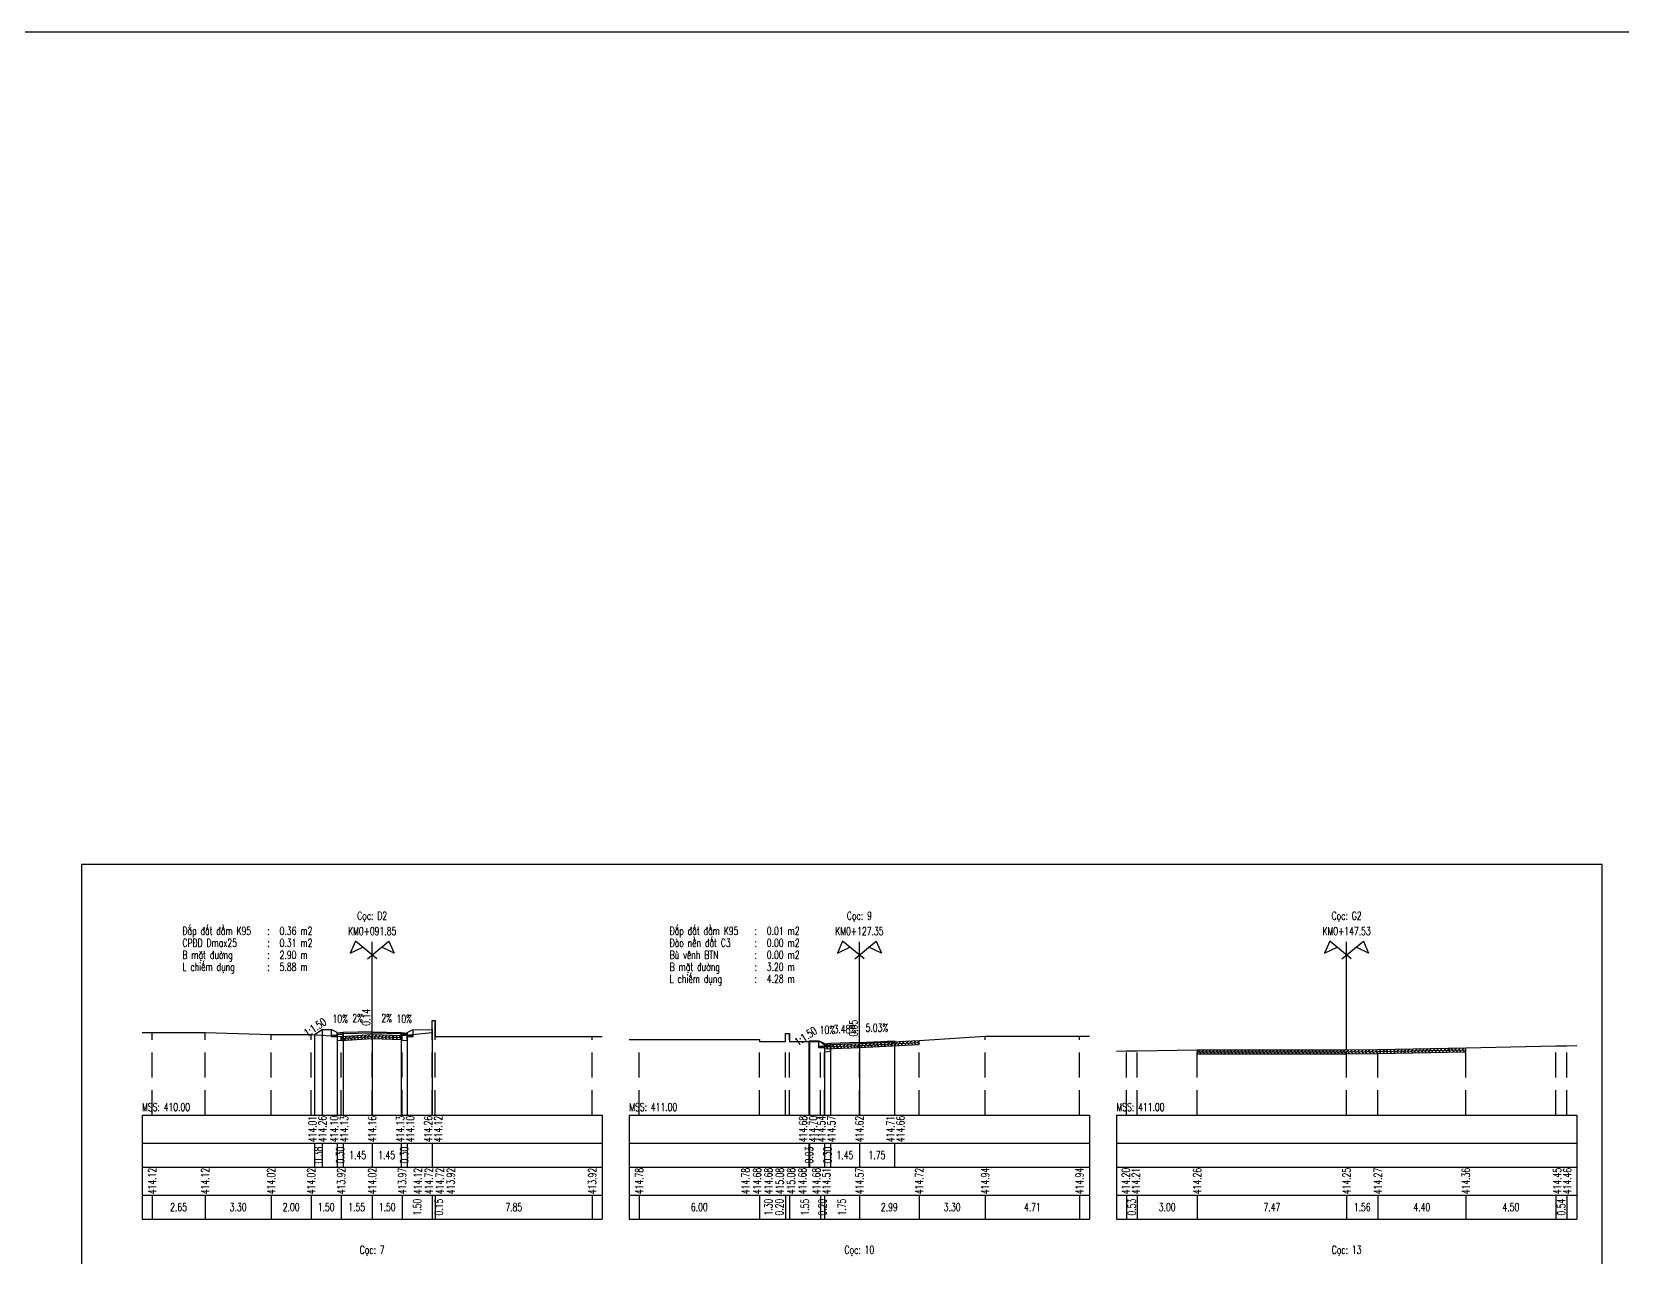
# Model space of a CAD drawing. Header units: centimetres. Extents: x 8901 to 10871, y -7016 to -5464.
# Drawn here: x 9028.9 to 9108.4, y -6234.7 to -6173.5 of the extents above; entities that cross this region are included whole.
import ezdxf
from ezdxf.enums import TextEntityAlignment as Align

# ---------------------------------------------------------------- set-up
doc = ezdxf.new("R2010")
doc.units = ezdxf.units.CM
doc.header["$LTSCALE"] = 10
doc.header["$MEASUREMENT"] = 0
doc.linetypes.add('HIDDEN2', pattern=[0.1875, 0.125, -0.0625])
doc.linetypes.add('KTTN$0$HIDDEN2', pattern=[0.1875, 0.125, -0.0625])
for name, color, linetype in [('25', 8, 'Continuous'), ('AoDuongCu1', 1, 'Continuous'), ('AoDuongCu2', 2, 'Continuous'), ('BTN', 8, 'Continuous'), ('BTXM', 8, 'Continuous'), ('CONGDUNG', 7, 'Continuous'), ('CP1', 7, 'Continuous'), ('DA DAM', 6, 'Continuous'), ('DAU_CO', 3, 'Continuous'), ('diendientich', 3, 'Continuous'), ('DienTKTN', 2, 'Continuous'), ('DuongdongTK', 2, 'Continuous'), ('entdauco', 3, 'Continuous'), ('enttntunhien', 3, 'Continuous'), ('Khung ten$0$KHUNGTEN', 1, 'Continuous'), ('KHUNGTEN', 1, 'Continuous'), ('KTTN$0$KHUNGTEN', 1, 'Continuous'), ('KTTN$0$NETKHUAT', 3, 'KTTN$0$HIDDEN2'), ('linedongtn', 8, 'Continuous'), ('Mat duong 1 Phai', 1, 'Continuous'), ('Mat duong 1 Trai', 1, 'Continuous'), ('MSSTracNgang', 5, 'Continuous'), ('plinetntn', 3, 'Continuous'), ('Ranh dan Phai', 4, 'Continuous'), ('Ranh dan Trai', 4, 'Continuous'), ('Taluy Phai', 1, 'Continuous'), ('Taluy Trai', 1, 'Continuous'), ('Via he Phai', 3, 'Continuous'), ('Via he Trai', 3, 'Continuous'), ('VUA', 7, 'Continuous')]:
    doc.layers.add(name, color=color, linetype=linetype)
doc.styles.add('CHUSO', font='Vnsimple.shx', dxfattribs={"width": 0.7})
doc.styles.add('CHUSO_TK', font='Vnsimple.shx', dxfattribs={"width": 0.7})
doc.styles.add('Khung ten', font='VHAVANB_3.TTF')
doc.styles.add('Khung ten$0$Khung ten', font='VHAVANB_3.TTF')
doc.styles.add('KTTN$0$Khung ten', font='VHAVANB_3.TTF')
doc.styles.add('TENCOC', font='vnsimple.shx', dxfattribs={"width": 0.7})
pattern_1 = [(45, (-44.64466, 0), (-0.0883883476, 0.0883883476), [])]
pattern_2 = [(135, (-44.64466, 0), (-0.0883883476, -0.0883883476), [])]

# ---------------------------------------------------------------- blocks, each defined once
blk = doc.blocks.new('DauCo')
at = {"layer": 'DAU_CO', "linetype": 'Continuous'}
blk.add_line((0, 0), (0, 1.29), dxfattribs=at)
for points in [[(0.47, -0.38), (-1.68, 1.38), (-2.2, 0.17), (-0.95, 0.77)], [(-0.47, -0.38), (1.68, 1.38), (2.2, 0.17), (0.95, 0.77)]]:
    blk.add_lwpolyline(points, dxfattribs=at)
blk = doc.blocks.new('Khung_TN_16-DH-01')
at = {"layer": 'KHUNGTEN', "color": 10}
blk.add_lwpolyline([(0, 0), (76, 0), (76, 56), (0, 56)], close=True, dxfattribs=at)
at = {"layer": 'KTTN$0$KHUNGTEN', "color": 7}
for p, q in [((15.017, 0), (15.017, 3.305)), ((32.904, 0), (32.904, 3.305)), ((53.366, 0), (53.366, 3.305)), ((66.929, 0), (66.929, 3.305)), ((71.596, 0), (71.596, 3.305))]:
    blk.add_line(p, q, dxfattribs=at)
at = {"layer": 'KTTN$0$KHUNGTEN', "color": 4}
blk.add_lwpolyline([(0, 3.305), (76, 3.305), (76, 0), (0, 0), (0, 3.305)], dxfattribs=at)
at = {"layer": 'KTTN$0$KHUNGTEN', "color": 7}
for points in [[(66.929, 2.479), (76, 2.479)], [(66.929, 1.652), (76, 1.652)], [(66.929, 0.826), (76, 0.826)]]:
    blk.add_lwpolyline(points, dxfattribs=at)
at = {"layer": 'Khung ten$0$KHUNGTEN', "color": 7, "style": 'Khung ten$0$Khung ten'}
for s, p in [('c«ng tr×nh: n©ng cÊp mét sè tuyÕn ®\xadêng néi thÞ ', (43.453, 1.571)), ('thÞ trÊn khe sanh, huyÖn h\xadíng hãa', (43.377, 0.788))]:
    blk.add_text(s, height=0.38, dxfattribs=at).set_placement(p, align=Align.MIDDLE_CENTER)
at = {"layer": 'KHUNGTEN', "color": 7, "style": 'Khung ten'}
for s, height, p in [('trung t©m t\xad vÊn vµ chuyÓn giao c«ng nghÖ', 0.38, (24.784, 2.059)), ('tr¾c ngang chi tiÕt', 0.5, (60.527, 1.918)), ('ph©n hiÖu ®¹i häc huÕ t¹i qu¶ng trÞ', 0.38, (24.999, 1.169))]:
    blk.add_text(s, height=height, dxfattribs=at).set_placement(p, align=Align.MIDDLE_CENTER)
at = {"layer": 'KTTN$0$KHUNGTEN', "color": 7, "style": 'KTTN$0$Khung ten'}
blk.add_text('%%UthiÕt kÕ b¶n vÏ thi c«ng', height=0.47, dxfattribs=at).set_placement((43.17, 2.596), align=Align.MIDDLE_CENTER)
for s, p in [('tû lÖ b¶n vÏ', (67.26, 2.855)), ('1/200', (71.922, 2.844)), ('b¶n vÏ sè', (67.255, 2.011)), ('Ký hiÖu b¶n vÏ', (67.255, 1.21)), ('m· hå s¬', (67.255, 0.383)), ('21-QT-hh-01', (71.922, 0.389))]:
    blk.add_text(s, height=0.35, dxfattribs=at).set_placement(p, align=Align.MIDDLE_LEFT)
at = {"layer": 'KTTN$0$NETKHUAT', "color": 7, "style": 'KTTN$0$Khung ten'}
for s, p in [('ubnd huyÖn h\xadíng hãa', (7.206, 2.221)), ('ban qlda ®Çu t\xad x©y dùng vµ ptq®', (7.206, 1.197))]:
    blk.add_text(s, height=0.41, dxfattribs=at).set_placement(p, align=Align.MIDDLE_CENTER)

msp = doc.modelspace()

# ---------------------------------------------------------------- hatches: boundary and pattern name
at = {"layer": 'AoDuongCu1'}
h = msp.add_hatch(dxfattribs=at)
h.set_pattern_fill('ANSI31', color=8, style=0)
h.set_pattern_definition(pattern_1)
h.paths.add_polyline_path([(9044.34298, -6223.65712), (9045.89298, -6223.55712), (9047.39298, -6223.60712), (9047.39298, -6223.70712), (9045.89298, -6223.65712), (9044.34298, -6223.75712)])
h = msp.add_hatch(dxfattribs=at)
h.set_pattern_fill('ANSI31', color=8, style=0)
h.set_pattern_definition(pattern_1)
h.paths.add_polyline_path([(9068.48998, -6224.06612), (9070.23998, -6224.00612), (9073.22638, -6223.85462), (9073.22638, -6223.95462), (9070.23998, -6224.10612), (9068.48998, -6224.16612)])
h = msp.add_hatch(dxfattribs=at)
h.set_pattern_fill('ANSI31', color=8, style=0)
h.set_pattern_definition(pattern_1)
h.paths.add_polyline_path([(9087.11948, -6224.31112), (9094.58698, -6224.32312), (9096.14698, -6224.30312), (9100.54698, -6224.21312), (9100.54698, -6224.31312), (9096.14698, -6224.40312), (9094.58698, -6224.42312), (9087.11948, -6224.41112)])
at = {"layer": 'AoDuongCu2'}
h = msp.add_hatch(dxfattribs=at)
h.set_pattern_fill('ANSI31', color=8, angle=90, style=0)
h.set_pattern_definition(pattern_2)
h.paths.add_polyline_path([(9044.34298, -6223.75712), (9045.89298, -6223.65712), (9047.39298, -6223.70712), (9047.39298, -6223.80712), (9045.89298, -6223.75712), (9044.34298, -6223.85712)])
h = msp.add_hatch(dxfattribs=at)
h.set_pattern_fill('ANSI31', color=8, angle=90, style=0)
h.set_pattern_definition(pattern_2)
h.paths.add_polyline_path([(9068.48998, -6224.16612), (9070.23998, -6224.10612), (9073.22638, -6223.95462), (9073.22638, -6224.05462), (9070.23998, -6224.20612), (9068.48998, -6224.26612)])
h = msp.add_hatch(dxfattribs=at)
h.set_pattern_fill('ANSI31', color=8, angle=90, style=0)
h.set_pattern_definition(pattern_2)
h.paths.add_polyline_path([(9087.11948, -6224.41112), (9094.58698, -6224.42312), (9096.14698, -6224.40312), (9100.54698, -6224.31312), (9100.54698, -6224.41312), (9096.14698, -6224.50312), (9094.58698, -6224.52312), (9087.11948, -6224.51112)])

# ---------------------------------------------------------------- linework, layer by layer
at = {"layer": '25', "color": 8}
for points in [[(9044.44298, -6223.4489), (9044.44298, -6223.65067), (9045.89298, -6223.55712), (9045.89298, -6223.4199)], [(9045.89298, -6223.4199), (9045.89298, -6223.55712), (9047.34298, -6223.60546), (9047.34298, -6223.4489)]]:
    msp.add_lwpolyline(points, dxfattribs=at)
at = {"layer": 'AoDuongCu1', "color": 8}
for points in [[(9044.34298, -6223.75712), (9045.89298, -6223.65712), (9047.39298, -6223.70712)], [(9068.48998, -6224.16612), (9070.23998, -6224.10612), (9073.22638, -6223.95462)], [(9087.11948, -6224.41112), (9094.58698, -6224.42312), (9096.14698, -6224.40312), (9100.54698, -6224.31312)]]:
    msp.add_lwpolyline(points, dxfattribs=at)
at = {"layer": 'AoDuongCu2'}
msp.add_line((9071.98998, -6223.91735), (9071.98998, -6223.86735), dxfattribs=at)
at = {"layer": 'AoDuongCu2', "color": 8}
for points in [[(9044.34298, -6223.65712), (9044.34298, -6223.85712), (9045.89298, -6223.75712), (9047.39298, -6223.80712), (9047.39298, -6223.60712)], [(9068.48998, -6224.06612), (9068.48998, -6224.26612), (9070.23998, -6224.20612), (9073.22638, -6224.05462), (9073.22638, -6223.85462)], [(9087.11948, -6224.31112), (9087.11948, -6224.51112), (9094.58698, -6224.52312), (9096.14698, -6224.50312), (9100.54698, -6224.41312), (9100.54698, -6224.21312)]]:
    msp.add_lwpolyline(points, dxfattribs=at)
at = {"layer": 'BTN', "color": 8}
for points in [[(9044.44298, -6223.4989), (9045.89298, -6223.4699)], [(9045.89298, -6223.4699), (9047.34298, -6223.4989)], [(9068.78998, -6224.00577), (9068.78998, -6224.05577), (9070.23998, -6224.00531), (9070.23998, -6223.95531)], [(9070.23998, -6223.95531), (9070.23998, -6224.00531), (9071.98998, -6223.91729), (9071.98998, -6223.86729)]]:
    msp.add_lwpolyline(points, dxfattribs=at)
at = {"layer": 'BTXM', "color": 8}
for points in [[(9043.84298, -6223.5744), (9044.14298, -6223.5789)], [(9044.14298, -6223.5389), (9044.44298, -6223.5089)], [(9047.34298, -6223.5089), (9047.64298, -6223.5389)], [(9047.64298, -6223.5789), (9047.94298, -6223.5744)], [(9068.18998, -6224.13127), (9068.48998, -6224.13577)], [(9068.48998, -6224.09577), (9068.78998, -6224.06577)]]:
    msp.add_lwpolyline(points, dxfattribs=at)
at = {"layer": 'CP1', "color": 7}
for points in [[(9044.14298, -6223.4789), (9044.14298, -6223.6489), (9044.14298, -6223.8589), (9044.44298, -6223.8289), (9044.44298, -6223.4489)], [(9047.34298, -6223.4489), (9047.34298, -6223.8289), (9047.64298, -6223.8589), (9047.64298, -6223.6489), (9047.64298, -6223.4789)], [(9068.48998, -6224.03577), (9068.48998, -6224.20577), (9068.48998, -6224.41577), (9068.78998, -6224.38577), (9068.78998, -6224.00577)]]:
    msp.add_lwpolyline(points, dxfattribs=at)
at = {"layer": 'DA DAM', "color": 6}
for points in [[(9043.84298, -6223.3244), (9043.84298, -6223.6444), (9044.14298, -6223.6489), (9044.14298, -6223.4789)], [(9047.64298, -6223.4789), (9047.64298, -6223.6489), (9047.94298, -6223.6444), (9047.94298, -6223.3244)], [(9068.18998, -6223.88127), (9068.18998, -6224.20127), (9068.48998, -6224.20577), (9068.48998, -6224.03577)]]:
    msp.add_lwpolyline(points, dxfattribs=at)
at = {"layer": 'DienTKTN', "color": 2}
for p, q in [((9043.01643, -6228.97512), (9043.01643, -6230.17512)), ((9043.39298, -6228.97512), (9043.39298, -6230.17512)), ((9044.14298, -6228.97512), (9044.14298, -6230.17512)), ((9044.44298, -6228.97512), (9044.44298, -6230.17512)), ((9045.89298, -6228.97512), (9045.89298, -6230.17512)), ((9047.34298, -6228.97512), (9047.34298, -6230.17512)), ((9047.64298, -6228.97512), (9047.64298, -6230.17512)), ((9048.89298, -6228.97512), (9048.89298, -6230.17512)), ((9067.70758, -6228.97512), (9067.70758, -6230.17512)), ((9067.73998, -6228.97512), (9067.73998, -6230.17512)), ((9068.48998, -6228.97512), (9068.48998, -6230.17512)), ((9068.78998, -6228.97512), (9068.78998, -6230.17512)), ((9070.23998, -6228.97512), (9070.23998, -6230.17512)), ((9071.98998, -6228.97512), (9071.98998, -6230.17512))]:
    msp.add_line(p, q, dxfattribs=at)
at = {"layer": 'DienTKTN'}
for points in [[(9044.7507, -6223.21813, 0, 0, 0), (9044.27308, -6223.26589, 0.13, 0, 0), (9043.83526, -6223.30968, 0, 0, 0)], [(9045.62789, -6223.22521, 0, 0, 0), (9045.14799, -6223.2348, 0.13, 0, 0), (9044.70807, -6223.2436, 0, 0, 0)], [(9046.15807, -6223.22521, 0, 0, 0), (9046.63798, -6223.2348, 0.13, 0, 0), (9047.07789, -6223.2436, 0, 0, 0)], [(9047.03526, -6223.21813, 0, 0, 0), (9047.51288, -6223.26589, 0.13, 0, 0), (9047.9507, -6223.30968, 0, 0, 0)], [(9071.5744, -6223.68819, 0, 0, 0), (9071.09501, -6223.71231, 0.13, 0, 0), (9070.65556, -6223.73441, 0, 0, 0)], [(9069.0977, -6223.775, 0, 0, 0), (9068.62008, -6223.82276, 0.13, 0, 0), (9068.18226, -6223.86655, 0, 0, 0)], [(9069.9747, -6223.76455, 0, 0, 0), (9069.49499, -6223.78124, 0.13, 0, 0), (9069.05526, -6223.79654, 0, 0, 0)]]:
    msp.add_lwpolyline(points, format="xyseb", dxfattribs=at)
at = {"layer": 'DuongdongTK'}
for p, q in [((9043.01643, -6223.56869), (9043.01643, -6227.57512)), ((9043.39298, -6223.31765), (9043.39298, -6227.57512)), ((9044.14298, -6223.4789), (9044.14298, -6227.57512)), ((9044.44298, -6223.4489), (9044.44298, -6227.57512)), ((9045.89298, -6223.4199), (9045.89298, -6227.57512)), ((9047.34298, -6223.4489), (9047.34298, -6227.57512)), ((9047.64298, -6223.4789), (9047.64298, -6227.57512)), ((9048.89298, -6223.31015), (9048.89298, -6227.57512)), ((9067.70758, -6223.89612), (9067.70758, -6227.57512)), ((9067.73998, -6223.87452), (9067.73998, -6227.57512)), ((9068.48998, -6224.03577), (9068.48998, -6227.57512)), ((9068.78998, -6224.00577), (9068.78998, -6227.57512)), ((9070.23998, -6223.95531), (9070.23998, -6227.57512)), ((9071.98998, -6223.86729), (9071.98998, -6227.57512))]:
    msp.add_line(p, q, dxfattribs=at)
at = {"layer": 'entdauco'}
for p, q in [((9045.89298, -6223.55712), (9045.89298, -6219.57512)), ((9070.23998, -6224.00612), (9070.23998, -6219.57512)), ((9094.58698, -6224.32312), (9094.58698, -6219.57512))]:
    msp.add_line(p, q, dxfattribs=at)
at = {"layer": 'enttntunhien'}
for p, q in [((9034.39298, -6227.57512), (9057.39298, -6227.57512)), ((9034.39298, -6227.57512), (9034.39298, -6232.77512)), ((9057.39298, -6227.57512), (9057.39298, -6232.77512)), ((9058.73998, -6227.57512), (9081.73998, -6227.57512)), ((9058.73998, -6227.57512), (9058.73998, -6232.77512)), ((9081.73998, -6227.57512), (9081.73998, -6232.77512)), ((9083.08698, -6227.57512), (9106.08698, -6227.57512)), ((9083.08698, -6227.57512), (9083.08698, -6232.77512)), ((9106.08698, -6227.57512), (9106.08698, -6232.77512)), ((9034.39298, -6228.97512), (9057.39298, -6228.97512)), ((9058.73998, -6228.97512), (9081.73998, -6228.97512)), ((9083.08698, -6228.97512), (9106.08698, -6228.97512)), ((9034.39298, -6230.17512), (9057.39298, -6230.17512)), ((9058.73998, -6230.17512), (9081.73998, -6230.17512)), ((9083.08698, -6230.17512), (9106.08698, -6230.17512)), ((9034.39298, -6231.57512), (9057.39298, -6231.57512)), ((9058.73998, -6231.57512), (9081.73998, -6231.57512)), ((9083.08698, -6231.57512), (9106.08698, -6231.57512)), ((9034.39298, -6232.77512), (9057.39298, -6232.77512)), ((9058.73998, -6232.77512), (9081.73998, -6232.77512)), ((9083.08698, -6232.77512), (9106.08698, -6232.77512))]:
    msp.add_line(p, q, dxfattribs=at)
at = {"layer": 'enttntunhien', "color": 3}
for p, q in [((9034.89298, -6231.57512), (9034.89298, -6232.77512)), ((9037.54298, -6231.57512), (9037.54298, -6232.77512)), ((9040.84298, -6231.57512), (9040.84298, -6232.77512)), ((9042.84298, -6231.57512), (9042.84298, -6232.77512)), ((9044.34298, -6231.57512), (9044.34298, -6232.77512)), ((9045.89298, -6231.57512), (9045.89298, -6232.77512)), ((9047.39298, -6231.57512), (9047.39298, -6232.77512)), ((9048.89298, -6231.57512), (9048.89298, -6232.77512)), ((9049.04298, -6231.57512), (9049.04298, -6232.77512)), ((9056.89298, -6231.57512), (9056.89298, -6232.77512)), ((9059.23998, -6231.57512), (9059.23998, -6232.77512)), ((9065.23998, -6231.57512), (9065.23998, -6232.77512)), ((9066.53998, -6231.57512), (9066.53998, -6232.77512)), ((9066.73998, -6231.57512), (9066.73998, -6232.77512)), ((9068.28998, -6231.57512), (9068.28998, -6232.77512)), ((9068.48998, -6231.57512), (9068.48998, -6232.77512)), ((9070.23998, -6231.57512), (9070.23998, -6232.77512)), ((9073.22638, -6231.57512), (9073.22638, -6232.77512)), ((9076.52638, -6231.57512), (9076.52638, -6232.77512)), ((9081.23998, -6231.57512), (9081.23998, -6232.77512)), ((9083.58698, -6231.57512), (9083.58698, -6232.77512)), ((9084.11948, -6231.57512), (9084.11948, -6232.77512)), ((9087.11948, -6231.57512), (9087.11948, -6232.77512)), ((9094.58698, -6231.57512), (9094.58698, -6232.77512)), ((9096.14698, -6231.57512), (9096.14698, -6232.77512)), ((9100.54698, -6231.57512), (9100.54698, -6232.77512)), ((9105.04698, -6231.57512), (9105.04698, -6232.77512)), ((9105.58698, -6231.57512), (9105.58698, -6232.77512))]:
    msp.add_line(p, q, dxfattribs=at)
at = {"layer": 'linedongtn', "linetype": 'HIDDEN2'}
for p, q in [((9048.89298, -6227.57512), (9048.89298, -6222.85712)), ((9049.04298, -6227.57512), (9049.04298, -6222.85712)), ((9034.89298, -6227.57512), (9034.89298, -6223.45712)), ((9037.54298, -6227.57512), (9037.54298, -6223.45712)), ((9040.84298, -6227.57512), (9040.84298, -6223.55712)), ((9042.84298, -6227.57512), (9042.84298, -6223.55712)), ((9044.34298, -6227.57512), (9044.34298, -6223.65712)), ((9045.89298, -6227.57512), (9045.89298, -6223.55712)), ((9047.39298, -6227.57512), (9047.39298, -6223.60712)), ((9048.89298, -6227.57512), (9048.89298, -6223.45712)), ((9049.04298, -6227.57512), (9049.04298, -6223.65712)), ((9056.89298, -6227.57512), (9056.89298, -6223.65712)), ((9066.53998, -6227.57512), (9066.53998, -6223.49612)), ((9066.73998, -6227.57512), (9066.73998, -6223.49612)), ((9076.52638, -6227.57512), (9076.52638, -6223.63462)), ((9081.23998, -6227.57512), (9081.23998, -6223.63462)), ((9059.23998, -6227.57512), (9059.23998, -6223.79612)), ((9065.23998, -6227.57512), (9065.23998, -6223.79612)), ((9065.23998, -6227.57512), (9065.23998, -6223.89612)), ((9066.53998, -6227.57512), (9066.53998, -6223.89612)), ((9066.73998, -6227.57512), (9066.73998, -6223.89612)), ((9068.28998, -6227.57512), (9068.28998, -6223.89612)), ((9068.48998, -6227.57512), (9068.48998, -6224.06612)), ((9070.23998, -6227.57512), (9070.23998, -6224.00612)), ((9073.22638, -6227.57512), (9073.22638, -6223.85462)), ((9083.58698, -6227.57512), (9083.58698, -6224.37044)), ((9084.11948, -6227.57512), (9084.11948, -6224.36112)), ((9087.11948, -6227.57512), (9087.11948, -6224.31112)), ((9094.58698, -6227.57512), (9094.58698, -6224.32312)), ((9096.14698, -6227.57512), (9096.14698, -6224.30312)), ((9100.54698, -6227.57512), (9100.54698, -6224.21312)), ((9105.04698, -6227.57512), (9105.04698, -6224.12312)), ((9105.58698, -6227.57512), (9105.58698, -6224.11502))]:
    msp.add_line(p, q, dxfattribs=at)
at = {"layer": 'linedongtn'}
msp.add_lwpolyline([(8900.80526, -6173.46196), (9945.21106, -6173.46196), (9945.21106, -6425.78271), (8900.80526, -6425.78271)], close=True, dxfattribs=at)
at = {"layer": 'Mat duong 1 Phai'}
for points in [[(9045.89298, -6223.4199), (9047.34298, -6223.4489)], [(9070.23998, -6223.95531), (9071.98998, -6223.86729)]]:
    msp.add_lwpolyline(points, dxfattribs=at)
at = {"layer": 'Mat duong 1 Trai'}
for points in [[(9045.89298, -6223.4199), (9044.44298, -6223.4489)], [(9070.23998, -6223.95531), (9068.78998, -6224.00577)]]:
    msp.add_lwpolyline(points, dxfattribs=at)
at = {"layer": 'plinetntn'}
for points in [[(9034.39298, -6223.45712), (9034.89298, -6223.45712), (9037.54298, -6223.45712), (9040.84298, -6223.55712), (9042.84298, -6223.55712), (9044.34298, -6223.65712), (9045.89298, -6223.55712), (9047.39298, -6223.60712), (9048.89298, -6223.45712), (9048.89298, -6222.85712), (9049.04298, -6222.85712), (9049.04298, -6223.65712), (9056.89298, -6223.65712), (9057.39298, -6223.65712)], [(9058.73998, -6223.79612), (9059.23998, -6223.79612), (9065.23998, -6223.79612), (9065.23998, -6223.89612), (9066.53998, -6223.89612), (9066.53998, -6223.49612), (9066.73998, -6223.49612), (9066.73998, -6223.89612), (9068.28998, -6223.89612), (9068.48998, -6224.06612), (9070.23998, -6224.00612), (9073.22638, -6223.85462), (9076.52638, -6223.63462), (9081.23998, -6223.63462), (9081.73998, -6223.63462)], [(9083.08706, -6224.37919), (9083.58698, -6224.37044), (9084.11948, -6224.36112), (9087.11948, -6224.31112), (9094.58698, -6224.32312), (9096.14698, -6224.30312), (9100.54698, -6224.21312), (9105.04698, -6224.12312), (9105.58698, -6224.11502), (9106.08693, -6224.10752)]]:
    msp.add_lwpolyline(points, dxfattribs=at)
at = {"layer": 'Ranh dan Phai'}
msp.add_lwpolyline([(9047.34298, -6223.4489), (9047.64298, -6223.4789)], dxfattribs=at)
at = {"layer": 'Ranh dan Trai'}
for points in [[(9044.44298, -6223.4489), (9044.14298, -6223.4789)], [(9068.78998, -6224.00577), (9068.48998, -6224.03577)]]:
    msp.add_lwpolyline(points, dxfattribs=at)
at = {"layer": 'Taluy Phai'}
for points in [[(9048.89298, -6223.31015), (9048.89298, -6223.45712)], [(9071.98998, -6223.86729), (9071.98998, -6223.91735)]]:
    msp.add_lwpolyline(points, dxfattribs=at)
at = {"layer": 'Taluy Trai'}
for points in [[(9043.39298, -6223.31765), (9043.01643, -6223.56869)], [(9067.73998, -6223.87452), (9067.70758, -6223.89612)]]:
    msp.add_lwpolyline(points, dxfattribs=at)
at = {"layer": 'Via he Phai'}
msp.add_lwpolyline([(9047.64298, -6223.4789), (9047.64298, -6223.4489), (9047.90298, -6223.325), (9048.89298, -6223.31015)], dxfattribs=at)
at = {"layer": 'Via he Trai'}
for points in [[(9044.14298, -6223.4789), (9044.14298, -6223.4489), (9043.88298, -6223.325), (9043.39298, -6223.31765)], [(9068.48998, -6224.03577), (9068.48998, -6224.00577), (9068.22998, -6223.88187), (9067.73998, -6223.87452)]]:
    msp.add_lwpolyline(points, dxfattribs=at)
at = {"layer": 'VUA', "color": 8}
for points in [[(9043.84298, -6223.5944), (9044.14298, -6223.5989)], [(9047.64298, -6223.5989), (9047.94298, -6223.5944)], [(9068.18998, -6224.15127), (9068.48998, -6224.15577)]]:
    msp.add_lwpolyline(points, dxfattribs=at)
at = {"layer": 'VUA', "color": 7}
for points in [[(9044.14298, -6223.5589), (9044.44298, -6223.5289)], [(9047.34298, -6223.5289), (9047.64298, -6223.5589)], [(9068.48998, -6224.11577), (9068.78998, -6224.08577)]]:
    msp.add_lwpolyline(points, dxfattribs=at)

# ---------------------------------------------------------------- block references
at = {"layer": 'CONGDUNG'}
msp.add_blockref('Khung_TN_16-DH-01', (9031.36086, -6271.06266), dxfattribs=at)
at = {"layer": 'entdauco', "xscale": 0.5, "yscale": 0.5}
for p in [(9045.89298, -6219.57512), (9070.23998, -6219.57512), (9094.58698, -6219.57512)]:
    msp.add_blockref('DauCo', p, dxfattribs=at)

# ---------------------------------------------------------------- texts
at = {"layer": 'diendientich', "style": 'CHUSO', "width": 0.7}
for s, p in [('§¾p ®Êt ®Çm K95', (9036.41298, -6218.57512)), ('§¾p ®Êt ®Çm K95', (9060.75998, -6218.57512)), ('CP§D Dmax25', (9036.41298, -6219.17512)), (':', (9040.65298, -6218.57512)), (':', (9040.65298, -6219.17512)), ('m2', (9042.30631, -6218.57512)), ('m2', (9042.30631, -6219.17512)), ('§µo nÒn ®Êt C3', (9060.75998, -6219.17512)), (':', (9064.99998, -6218.57512)), (':', (9064.99998, -6219.17512)), ('m2', (9066.65331, -6218.57512)), ('m2', (9066.65331, -6219.17512)), ('B mÆt ®\xadêng', (9036.41298, -6219.77512)), (':', (9040.65298, -6219.77512)), ('m', (9042.30631, -6219.77512)), ('Bï vªnh BTN', (9060.75998, -6219.77512)), (':', (9064.99998, -6219.77512)), ('m2', (9066.65331, -6219.77512)), ('L chiÕm dông', (9036.41298, -6220.37512)), (':', (9040.65298, -6220.37512)), ('m', (9042.30631, -6220.37512)), ('B mÆt ®\xadêng', (9060.75998, -6220.37512)), ('L chiÕm dông', (9060.75998, -6220.97512)), (':', (9064.99998, -6220.37512)), ('m', (9066.65331, -6220.37512)), (':', (9064.99998, -6220.97512)), ('m', (9066.65331, -6220.97512))]:
    msp.add_text(s, height=0.4, dxfattribs=at).set_placement(p)
for s, p in [('0.36', (9042.10631, -6218.57512)), ('0.31', (9042.10631, -6219.17512)), ('0.01', (9066.45331, -6218.57512)), ('0.00', (9066.45331, -6219.17512)), ('2.90', (9042.10631, -6219.77512)), ('0.00', (9066.45331, -6219.77512)), ('5.88', (9042.10631, -6220.37512)), ('3.20', (9066.45331, -6220.37512)), ('4.28', (9066.45331, -6220.97512))]:
    msp.add_text(s, height=0.4, dxfattribs=at).set_placement(p, align=Align.RIGHT)
at = {"layer": 'DienTKTN', "style": 'CHUSO_TK', "width": 0.7}
for p in [(9043.14924, -6223.35997), (9067.66831, -6223.80212)]:
    msp.add_text('1:1.50', height=0.4, rotation=33.6900675, dxfattribs=at).set_placement(p, align=Align.CENTER)
for s, p in [('10%%%', (9044.29298, -6222.9639)), ('2%%%', (9045.16798, -6222.9344)), ('2%%%', (9046.61798, -6222.9344)), ('10%%%', (9047.49298, -6222.9639)), ('10%%%', (9068.63998, -6223.52077)), ('3.48%%%', (9069.51498, -6223.48054)), ('5.03%%%', (9071.11498, -6223.4113))]:
    msp.add_text(s, height=0.4, dxfattribs=at).set_placement(p, align=Align.CENTER)
at = {"layer": 'DienTKTN', "color": 2, "style": 'CHUSO_TK', "width": 0.7}
for s, p in [('0.14', (9045.79298, -6223.11512)), ('0.05', (9070.13998, -6223.65512))]:
    msp.add_text(s, height=0.4, rotation=90, dxfattribs=at).set_placement(p)
for s, p in [('414.26', (9043.40471, -6228.27512)), ('414.10', (9043.99298, -6228.27512)), ('414.13', (9044.49298, -6228.27512)), ('414.16', (9045.89298, -6228.27512)), ('414.13', (9047.29298, -6228.27512)), ('414.10', (9047.79298, -6228.27512)), ('414.26', (9048.69298, -6228.27512)), ('414.12', (9049.19298, -6228.27512)), ('414.68', (9067.42378, -6228.27512)), ('414.70', (9067.92378, -6228.27512)), ('414.54', (9068.33998, -6228.27512)), ('414.57', (9068.83998, -6228.27512)), ('414.62', (9070.23998, -6228.27512)), ('414.66', (9072.28998, -6228.27512)), ('414.01', (9042.90471, -6228.27512)), ('414.71', (9071.78998, -6228.27512)), ('0.38', (9043.20471, -6229.57512)), ('0.30', (9044.29298, -6229.57512)), ('0.30', (9047.49298, -6229.57512)), ('0.03', (9067.72378, -6229.57512)), ('0.30', (9068.63998, -6229.57512))]:
    msp.add_text(s, height=0.4, rotation=90, dxfattribs=at).set_placement(p, align=Align.MIDDLE)
for s, p in [('1.45', (9045.16798, -6229.57512)), ('1.45', (9046.61798, -6229.57512)), ('1.45', (9069.51498, -6229.57512)), ('1.75', (9071.11498, -6229.57512))]:
    msp.add_text(s, height=0.4, dxfattribs=at).set_placement(p, align=Align.MIDDLE)
at = {"layer": 'entdauco', "style": 'TENCOC', "width": 0.7}
for s, p in [('Cäc: D2', (9045.89298, -6217.66695)), ('Cäc: 9', (9070.23998, -6217.66695)), ('Cäc: G2', (9094.58698, -6217.66695)), ('KM0+091.85', (9045.89298, -6218.38695)), ('KM0+127.35', (9070.23998, -6218.38695)), ('KM0+147.53', (9094.58698, -6218.38695)), ('Cäc: 7', (9045.89298, -6234.35512)), ('Cäc: 10', (9070.23998, -6234.35512)), ('Cäc: 13', (9094.58698, -6234.35512))]:
    msp.add_text(s, height=0.4, dxfattribs=at).set_placement(p, align=Align.MIDDLE)
at = {"layer": 'enttntunhien', "color": 3, "style": 'CHUSO', "width": 0.7}
for s, p in [('414.12', (9034.89298, -6230.87512)), ('414.12', (9037.54298, -6230.87512)), ('414.02', (9040.84298, -6230.87512)), ('414.02', (9042.84298, -6230.87512)), ('413.92', (9044.34298, -6230.87512)), ('414.02', (9045.89298, -6230.87512)), ('413.97', (9047.39298, -6230.87512)), ('414.12', (9048.16798, -6230.87512)), ('414.72', (9048.71798, -6230.87512)), ('414.72', (9049.26798, -6230.87512)), ('413.92', (9049.81798, -6230.87512)), ('413.92', (9056.89298, -6230.87512)), ('414.78', (9059.23998, -6230.87512)), ('414.78', (9064.55665, -6230.87512)), ('414.68', (9065.12331, -6230.87512)), ('414.68', (9065.68998, -6230.87512)), ('415.08', (9066.25665, -6230.87512)), ('415.08', (9066.82331, -6230.87512)), ('414.68', (9067.38998, -6230.87512)), ('414.68', (9068.08998, -6230.87512)), ('414.51', (9068.58998, -6230.87512)), ('414.57', (9070.23998, -6230.87512)), ('414.72', (9073.22638, -6230.87512)), ('414.94', (9076.52638, -6230.87512)), ('414.94', (9081.23998, -6230.87512)), ('414.20', (9083.55323, -6230.87512)), ('414.21', (9084.05323, -6230.87512)), ('414.26', (9087.11948, -6230.87512)), ('414.25', (9094.58698, -6230.87512)), ('414.27', (9096.14698, -6230.87512)), ('414.36', (9100.54698, -6230.87512)), ('414.45', (9105.11698, -6230.87512)), ('414.46', (9105.61698, -6230.87512)), ('1.50', (9048.14298, -6232.17512)), ('0.15', (9049.23048, -6232.17512)), ('1.30', (9065.68998, -6232.17512)), ('0.20', (9066.23998, -6232.17512)), ('1.55', (9067.51498, -6232.17512)), ('0.20', (9068.38998, -6232.17512)), ('1.75', (9069.36498, -6232.17512)), ('0.53', (9083.85323, -6232.17512)), ('0.54', (9105.31698, -6232.17512))]:
    msp.add_text(s, height=0.4, rotation=90, dxfattribs=at).set_placement(p, align=Align.MIDDLE)
for s, p in [('2.65', (9036.21798, -6232.17512)), ('3.30', (9039.19298, -6232.17512)), ('2.00', (9041.84298, -6232.17512)), ('1.50', (9043.59298, -6232.17512)), ('1.55', (9045.11798, -6232.17512)), ('1.50', (9046.64298, -6232.17512)), ('7.85', (9052.96798, -6232.17512)), ('6.00', (9062.23998, -6232.17512)), ('2.99', (9071.73318, -6232.17512)), ('3.30', (9074.87638, -6232.17512)), ('4.71', (9078.88318, -6232.17512)), ('3.00', (9085.61948, -6232.17512)), ('7.47', (9090.85323, -6232.17512)), ('1.56', (9095.36698, -6232.17512)), ('4.40', (9098.34698, -6232.17512)), ('4.50', (9102.79698, -6232.17512))]:
    msp.add_text(s, height=0.4, dxfattribs=at).set_placement(p, align=Align.MIDDLE)
at = {"layer": 'MSSTracNgang', "color": 3, "style": 'CHUSO', "width": 0.7}
for s, p in [('MSS: 410.00', (9034.39298, -6227.37512)), ('MSS: 411.00', (9058.73998, -6227.37512)), ('MSS: 411.00', (9083.08698, -6227.37512))]:
    msp.add_text(s, height=0.4, dxfattribs=at).set_placement(p)

doc.saveas('drawing.dxf')
